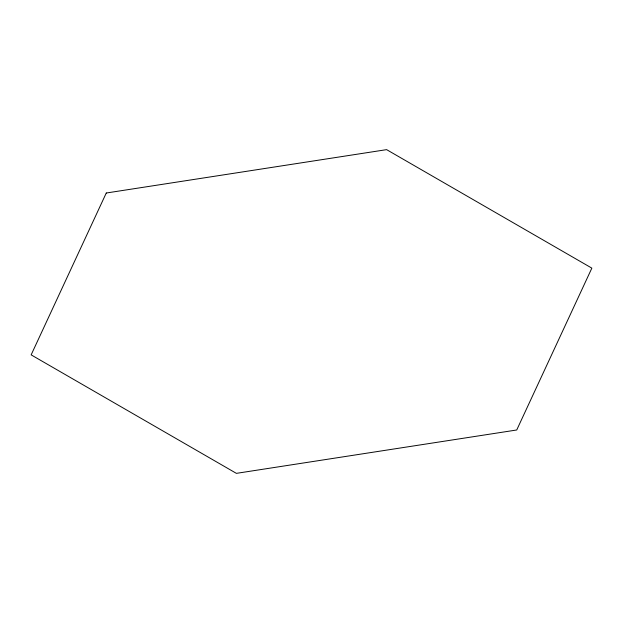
<?xml version="1.0" encoding="UTF-8"?>
<svg xmlns="http://www.w3.org/2000/svg" width="623" height="623" viewBox="0 0 623 623"><rect width="100%" height="100%" fill="white"/><g stroke="black" fill="none" stroke-linecap="round" stroke-linejoin="round"><path stroke-width="0.93" d="M106.268 193.013L31.15 354.869L236.382 473.355L516.732 429.987L591.85 268.131L386.618 149.645L106.268 193.013"/></g></svg>
